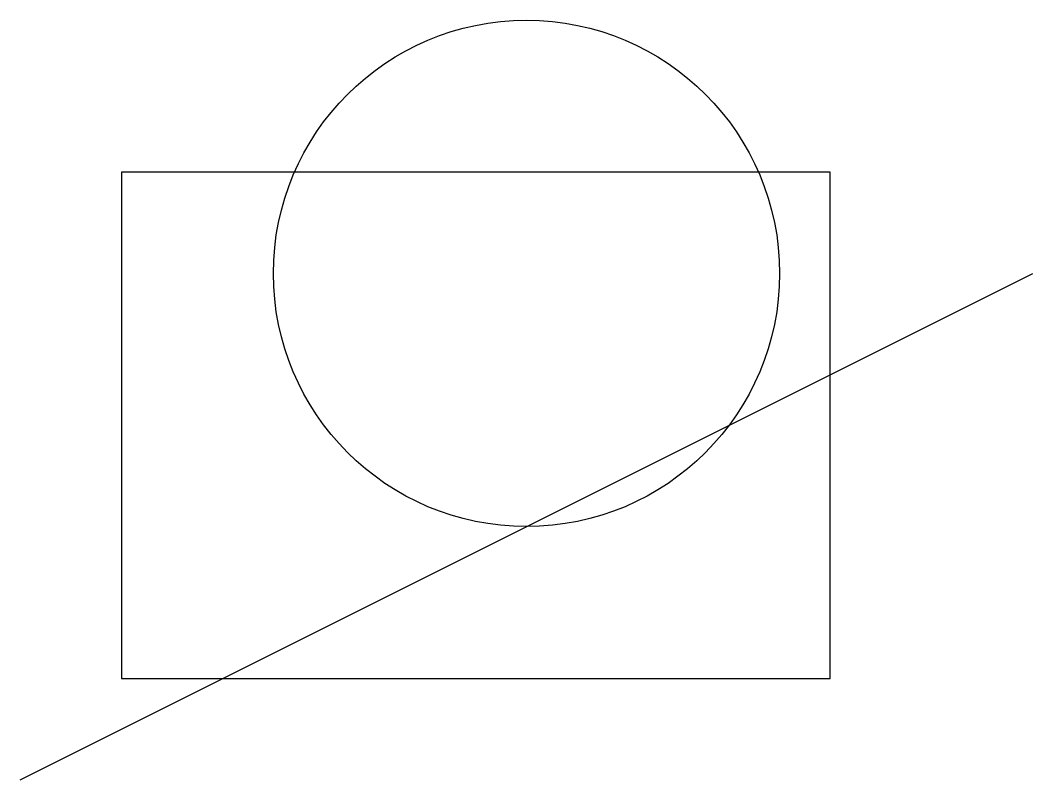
# Model space of a CAD drawing. Extents: x 0 to 100, y 0 to 75.
import ezdxf

# ---------------------------------------------------------------- set-up
doc = ezdxf.new("R2010")
doc.units = 0

msp = doc.modelspace()

# ---------------------------------------------------------------- linework, layer by layer
for p, q in [((80, 60), (10, 60)), ((10, 60), (10, 10)), ((80, 10), (80, 60)), ((0, 0), (100, 50)), ((10, 10), (80, 10))]:
    msp.add_line(p, q)
msp.add_circle((50, 50), 25)

doc.saveas('drawing.dxf')
